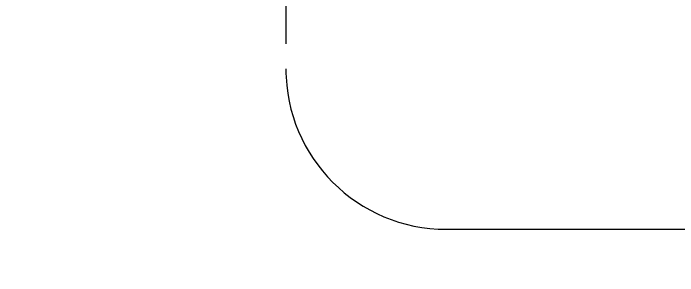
# Model space of a CAD drawing. Extents: x 4885 to 9138, y -729 to 2388.
# Drawn here: x 6215.2 to 6339.5, y 15.7 to 64.8 of the extents above; entities that cross this region are included whole.
import ezdxf

# ---------------------------------------------------------------- set-up
doc = ezdxf.new("R2010")
doc.units = 0
doc.header["$LTSCALE"] = 10
doc.header["$MEASUREMENT"] = 0
doc.header["$PDMODE"] = 3
doc.header["$PDSIZE"] = -10
doc.linetypes.add('CENTER2', pattern=[28.575, 19.05, -3.175, 3.175, -3.175])
doc.layers.get('0').update_dxf_attribs({"linetype": 'CONTINUOUS'})
doc.layers.get('DEFPOINTS').update_dxf_attribs({"linetype": 'CONTINUOUS'})
doc.layers.add('Cneter', color=1, linetype='CENTER2', lineweight=13)
doc.styles.add('Daelim Dimension', font='NanumGothic.ttf')
doc.dimstyles.new('DEFAULT', dxfattribs={"dimscale": 2, "dimtxt": 2, "dimasz": 2, "dimexe": 0, "dimexo": 2, "dimgap": 1, "dimtad": 1, "dimdec": 1, "dimzin": 9, "dimdsep": 46, "dimtxsty": 'Daelim Dimension', "dimcen": 0.5, "dimclrd": 252, "dimclre": 252, "dimclrt": 3, "dimadec": 1, "dimazin": 0, "dimtfac": 1, "dimtdec": 1, "dimtix": 1, "dimtmove": 0, "dimatfit": 3, "dimfxl": 1, "dimtolj": 1, "dimtzin": 1, "dimlwd": 9, "dimlwe": 9, "dimarcsym": 0})

# ---------------------------------------------------------------- blocks, each defined once
blk = doc.blocks.new('*D57')
at = {"color": 5, "lineweight": 9, "ltscale": 0.5, "transparency": 16777216}
for p, q in [((5963.54, 144.9), (5963.54, -301.55)), ((6413.54, 144.9), (6413.54, -301.55)), ((5971.54, -299.55), (6405.54, -299.55))]:
    blk.add_line(p, q, dxfattribs=at)
at = {"color": 5, "ltscale": 0.5, "transparency": 16777216}
for points in [[(5971.54, -298.21), (5971.54, -300.88), (5963.54, -299.55)], [(6405.54, -298.21), (6405.54, -300.88), (6413.54, -299.55)]]:
    blk.add_solid(points, dxfattribs=at)
at = {"layer": 'DEFPOINTS', "color": 0, "ltscale": 0.5, "transparency": 16777216}
for p in [(5963.54, 148.9), (6413.54, 148.9), (6413.54, -299.55)]:
    blk.add_point(p, dxfattribs=at)
at = {"color": 7, "ltscale": 0.5, "transparency": 16777216, "insert": (6188.54, -286.69), "char_height": 20, "attachment_point": 5, "style": 'Daelim Dimension'}
blk.add_mtext('\\A1;450', dxfattribs=at)

msp = doc.modelspace()

# ---------------------------------------------------------------- linework, layer by layer
at = {"layer": 'Cneter', "lineweight": 5, "ltscale": 0.5}
for p, q in [((6266.19, 154.34), (6266.19, 54.38)), ((6296.19, 24.38), (6395.82, 24.38))]:
    msp.add_line(p, q, dxfattribs=at)
msp.add_arc((6296.19, 54.38), 30, 180, 270, dxfattribs=at)

# ---------------------------------------------------------------- dimensions: what is measured, and where the dimension line sits
at = {"color": 5, "ltscale": 0.5}
dim = msp.add_linear_dim(base=(6413.54, -299.55), p1=(5963.54, 148.9), p2=(6413.54, 148.9), dimstyle='DEFAULT', override={"dimtxt": 10, "dimasz": 4, "dimexe": 1, "dimdec": 0, "dimclrd": 5, "dimclre": 5, "dimclrt": 7}, dxfattribs=at)
dim.commit()
dim.dimension.update_dxf_attribs({"geometry": '*D57', "text_midpoint": (6188.54, -299.55), "dimtype": 160})

doc.saveas('drawing.dxf')
